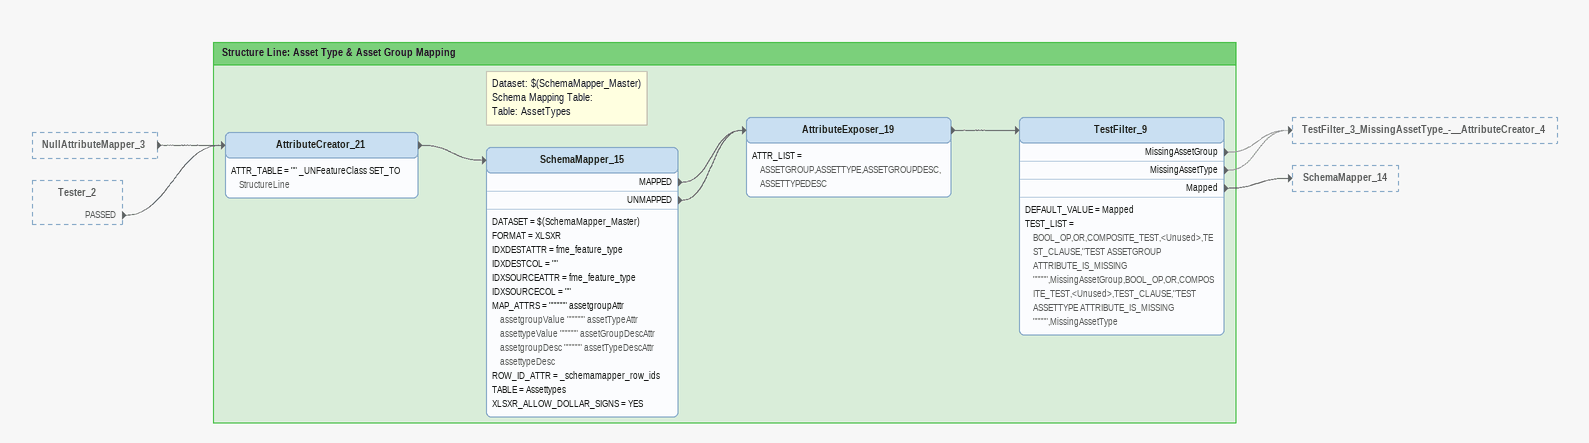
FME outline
NullAttributeMapper_3 [outside]
    -> AttributeCreator_21
Tester_2 [outside]
    PASSED -> AttributeCreator_21

Bookmark: Structure Line: Asset Type & Asset Group Mapping
AttributeCreator_21
    ATTR_TABLE = "" _UNFeatureClass SET_TO StructureLine
    -> SchemaMapper_15
Note: Dataset: $(SchemaMapper_Master) / Schema Mapping Table: / Table: AssetTypes
SchemaMapper_15
    DATASET = $(SchemaMapper_Master)
    FORMAT = XLSXR
    IDXDESTATTR = fme_feature_type
    IDXDESTCOL = ""
    IDXSOURCEATTR = fme_feature_type
    IDXSOURCECOL = ""
    MAP_ATTRS = """""" assetgroupAttr assetgroupValue """""" assetTypeAttr assettypeValue """""" assetGroupDescAttr assetgroupDesc """""" assetTypeDescAttr assettypeDesc
    ROW_ID_ATTR = _schemamapper_row_ids
    TABLE = Assettypes
    XLSXR_ALLOW_DOLLAR_SIGNS = YES
    MAPPED -> AttributeExposer_19
    UNMAPPED -> AttributeExposer_19
AttributeExposer_19
    ATTR_LIST = ASSETGROUP,ASSETTYPE,ASSETGROUPDESC,ASSETTYPEDESC
    -> TestFilter_9
TestFilter_9
    DEFAULT_VALUE = Mapped
    TEST_LIST = BOOL_OP,OR,COMPOSITE_TEST,<Unused>,TEST_CLAUSE,"TEST ASSETGROUP ATTRIBUTE_IS_MISSING """"",MissingAssetGroup,BOOL_OP,OR,COMPOSITE_TEST,<Unused>,TEST_CLAUSE,"TEST ASSETTYPE ATTRIBUTE_IS_MISSING """"",MissingAssetType
    MissingAssetGroup -> TestFilter_3_MissingAssetType_-__AttributeCreator_4 [off]
    MissingAssetType -> TestFilter_3_MissingAssetType_-__AttributeCreator_4 [off]
    Mapped -> SchemaMapper_14
